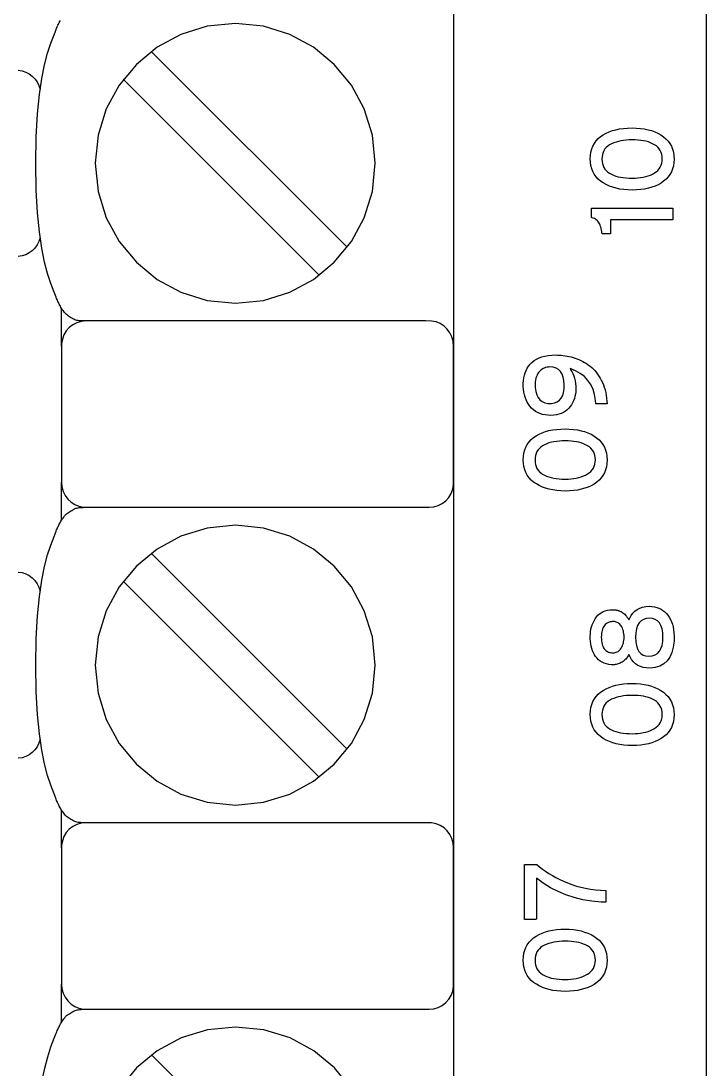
# Model space of a CAD drawing. Extents: x 1 to 47.7, y 0.2 to 33.3.
# Drawn here: x 32.745 to 33.563, y 4.752 to 6.006 of the extents above; entities that cross this region are included whole.
import ezdxf

# ---------------------------------------------------------------- set-up
doc = ezdxf.new("R2010")
doc.units = 0
doc.header["$MEASUREMENT"] = 0
doc.layers.add('4_0_____DWG', color=7, linetype='CONTINUOUS')

msp = doc.modelspace()

# ---------------------------------------------------------------- linework, layer by layer
at = {"layer": '4_0_____DWG'}
for points in [[(33.5634, 8.123), (33.5634, 7.6015), (33.5634, 7.342), (33.5634, 7.0841), (33.5634, 6.8281), (33.5634, 6.5748), (33.5634, 6.3245), (33.5634, 6.2006), (33.5634, 6.0778), (33.5634, 5.9559), (33.5634, 5.8351), (33.5634, 5.7155), (33.5634, 5.597), (33.5634, 5.4799), (33.5634, 5.3641), (33.5634, 5.2497), (33.5634, 5.1367), (33.5634, 5.0253), (33.5634, 4.9155), (33.5634, 4.8073), (33.5634, 4.7009)], [(33.2621, 4.6844), (33.2621, 4.8236), (33.2621, 4.965), (33.2621, 5.2528), (33.2621, 5.5441), (33.2621, 5.8354), (33.2621, 6.1231), (33.2621, 6.2646), (33.2621, 6.4038), (33.2621, 6.5403), (33.2621, 6.6737), (33.2621, 6.8035), (33.2621, 6.9294), (33.2621, 7.0508), (33.2621, 7.1672), (33.2621, 7.2784), (33.2621, 7.3837), (33.2621, 7.4828), (33.2621, 7.5753), (33.2621, 7.6606), (33.2621, 7.7004), (33.2621, 7.7383), (33.2621, 7.7742), (33.2621, 7.808)], [(32.8224, 5.6468), (32.8209, 5.6468), (32.8194, 5.6468), (32.8178, 5.6469), (32.8162, 5.647), (32.8146, 5.6471), (32.8131, 5.6473), (32.8117, 5.6475), (32.8105, 5.6478), (32.8094, 5.6482), (32.8081, 5.6488), (32.8069, 5.6495), (32.8056, 5.6502), (32.8043, 5.6511), (32.8031, 5.6519), (32.8018, 5.6527), (32.8005, 5.6536), (32.7993, 5.6544), (32.7981, 5.6556), (32.7971, 5.6569), (32.7961, 5.6582), (32.7952, 5.6594), (32.7943, 5.6607), (32.7935, 5.6619), (32.7927, 5.6631), (32.792, 5.6644), (32.7914, 5.6656), (32.7907, 5.6668), (32.7902, 5.6679), (32.7896, 5.6689), (32.7891, 5.67), (32.7886, 5.6711), (32.7881, 5.6723), (32.7875, 5.6736), (32.7869, 5.6751), (32.7844, 5.6814), (32.7806, 5.6917), (32.7768, 5.7035), (32.7731, 5.7173), (32.7698, 5.7337), (32.7669, 5.7532), (32.7646, 5.7762), (32.7632, 5.8034), (32.7626, 5.8353), (32.7632, 5.8671), (32.7646, 5.8943), (32.7669, 5.9174), (32.7698, 5.9369), (32.7731, 5.9532), (32.7768, 5.9671), (32.7806, 5.9789), (32.7844, 5.9891), (32.7869, 5.9954), (32.7875, 5.9969), (32.7881, 5.9983), (32.7886, 5.9995), (32.7891, 6.0006), (32.7896, 6.0016), (32.7902, 6.0027), (32.7907, 6.0038), (32.7914, 6.005), (32.792, 6.0062)], [(33.1348, 5.7349), (32.9005, 5.9692)], [(32.7416, 5.9466), (32.7463, 5.9459), (32.7507, 5.9444), (32.7547, 5.9423), (32.7583, 5.9396), (32.7615, 5.9363), (32.7642, 5.9326), (32.7663, 5.9285), (32.7678, 5.924)], [(33.1014, 5.7015), (32.8671, 5.9358)], [(32.7678, 5.7462), (32.7663, 5.7418), (32.7642, 5.7377), (32.7615, 5.734), (32.7583, 5.7308), (32.7546, 5.7281), (32.7506, 5.726), (32.7462, 5.7246), (32.7416, 5.7239)], [(32.7932, 5.6168), (32.7932, 5.6624)], [(32.7932, 5.4084), (32.7932, 5.454)], [(32.8224, 5.0468), (32.8209, 5.0468), (32.8194, 5.0468), (32.8178, 5.0469), (32.8162, 5.047), (32.8146, 5.0471), (32.8131, 5.0473), (32.8117, 5.0475), (32.8105, 5.0478), (32.8094, 5.0482), (32.8081, 5.0488), (32.8069, 5.0495), (32.8056, 5.0502), (32.8043, 5.051), (32.8031, 5.0519), (32.8018, 5.0527), (32.8005, 5.0536), (32.7993, 5.0543), (32.7981, 5.0556), (32.7971, 5.0569), (32.7961, 5.0582), (32.7952, 5.0594), (32.7943, 5.0607), (32.7935, 5.0619), (32.7927, 5.0631), (32.792, 5.0644), (32.7914, 5.0656), (32.7907, 5.0668), (32.7902, 5.0679), (32.7896, 5.0689), (32.7891, 5.07), (32.7886, 5.0711), (32.7881, 5.0723), (32.7875, 5.0736), (32.7869, 5.0751), (32.7844, 5.0814), (32.7806, 5.0917), (32.7768, 5.1035), (32.7731, 5.1173), (32.7698, 5.1337), (32.7669, 5.1532), (32.7646, 5.1762), (32.7632, 5.2034), (32.7626, 5.2353), (32.7632, 5.2671), (32.7646, 5.2943), (32.7669, 5.3174), (32.7698, 5.3369), (32.7731, 5.3532), (32.7768, 5.3671), (32.7806, 5.3788), (32.7844, 5.3891), (32.7869, 5.3954), (32.7875, 5.3969), (32.7881, 5.3983), (32.7886, 5.3995), (32.7891, 5.4006), (32.7896, 5.4016), (32.7902, 5.4027), (32.7907, 5.4038), (32.7914, 5.405), (32.792, 5.4062), (32.7927, 5.4074), (32.7935, 5.4087), (32.7943, 5.4099), (32.7952, 5.4111), (32.7961, 5.4124), (32.7971, 5.4137), (32.7981, 5.415), (32.7993, 5.4162), (32.8005, 5.417), (32.8018, 5.4178), (32.8031, 5.4187), (32.8043, 5.4195), (32.8056, 5.4203), (32.8069, 5.4211), (32.8081, 5.4218), (32.8094, 5.4224), (32.8105, 5.4228), (32.8117, 5.4231), (32.8131, 5.4233), (32.8146, 5.4236), (32.8162, 5.4237), (32.8178, 5.4238), (32.8194, 5.4239), (32.8209, 5.424), (32.8224, 5.424)], [(33.1348, 5.1349), (32.9005, 5.3692)], [(32.7416, 5.3466), (32.7463, 5.3459), (32.7507, 5.3444), (32.7547, 5.3423), (32.7583, 5.3396), (32.7615, 5.3363), (32.7642, 5.3326), (32.7663, 5.3285), (32.7678, 5.324)], [(33.1014, 5.1015), (32.8671, 5.3358)], [(32.7678, 5.1462), (32.7663, 5.1418), (32.7642, 5.1377), (32.7615, 5.134), (32.7583, 5.1308), (32.7546, 5.1281), (32.7506, 5.126), (32.7462, 5.1246), (32.7416, 5.1239)], [(32.7932, 5.0168), (32.7932, 5.0624)], [(32.7932, 4.8084), (32.7932, 4.854)], [(32.77, 4.7369), (32.7733, 4.7532), (32.777, 4.7671), (32.7808, 4.7788), (32.7846, 4.7891), (32.7871, 4.7954), (32.7877, 4.7969), (32.7883, 4.7983), (32.7888, 4.7995), (32.7893, 4.8006), (32.7898, 4.8016), (32.7904, 4.8027), (32.7909, 4.8038), (32.7915, 4.8049), (32.7922, 4.8062), (32.7929, 4.8074), (32.7937, 4.8086), (32.7945, 4.8099), (32.7953, 4.8111), (32.7963, 4.8124), (32.7973, 4.8137), (32.7983, 4.815), (32.7995, 4.8162), (32.8007, 4.817), (32.802, 4.8178), (32.8033, 4.8187), (32.8045, 4.8195), (32.8058, 4.8203), (32.8071, 4.8211), (32.8083, 4.8218), (32.8096, 4.8223), (32.8107, 4.8228), (32.8119, 4.8231), (32.8133, 4.8233), (32.8148, 4.8235), (32.8163, 4.8237), (32.8179, 4.8238), (32.8195, 4.8239), (32.8211, 4.8239), (32.8226, 4.824)], [(33.1399, 4.7288), (33.1195, 4.7536), (33.0948, 4.774), (33.0664, 4.7895), (33.035, 4.7992), (33.0013, 4.8026), (32.9676, 4.7992), (32.9362, 4.7895), (32.9078, 4.774), (32.883, 4.7536), (32.8625, 4.7288)], [(33.135, 4.5349), (32.9007, 4.7692)]]:
    msp.add_lwpolyline(points, dxfattribs=at)
for points in [[(33.0011, 5.6679), (33.0348, 5.6713), (33.0662, 5.6811), (33.0946, 5.6965), (33.1193, 5.717), (33.1397, 5.7417), (33.1551, 5.7702), (33.1648, 5.8016), (33.1682, 5.8354), (33.1648, 5.8691), (33.1551, 5.9004), (33.1397, 5.9289), (33.1193, 5.9536), (33.0946, 5.974), (33.0662, 5.9895), (33.0348, 5.9992), (33.0011, 6.0026), (32.9674, 5.9992), (32.936, 5.9895), (32.9076, 5.974), (32.8828, 5.9536), (32.8623, 5.9289), (32.8469, 5.9004), (32.8371, 5.8691), (32.8337, 5.8354), (32.8371, 5.8016), (32.8469, 5.7702), (32.8623, 5.7417), (32.8828, 5.717), (32.9076, 5.6965), (32.936, 5.6811), (32.9674, 5.6713)], [(33.475, 5.8776), (33.4801, 5.8775), (33.4851, 5.8771), (33.4897, 5.8764), (33.4942, 5.8755), (33.4983, 5.8744), (33.5023, 5.8729), (33.506, 5.8712), (33.5095, 5.8693), (33.5127, 5.8671), (33.5156, 5.8646), (33.5181, 5.8619), (33.5203, 5.8589), (33.522, 5.8557), (33.5234, 5.8522), (33.5244, 5.8485), (33.5251, 5.8445), (33.5253, 5.8403), (33.5251, 5.8362), (33.5244, 5.8323), (33.5234, 5.8286), (33.522, 5.8252), (33.5203, 5.822), (33.5182, 5.819), (33.5157, 5.8163), (33.5128, 5.8139), (33.5097, 5.8117), (33.5062, 5.8097), (33.5026, 5.808), (33.4986, 5.8066), (33.4945, 5.8054), (33.49, 5.8045), (33.4854, 5.8039), (33.4804, 5.8035), (33.4753, 5.8033), (33.4701, 5.8035), (33.4652, 5.8039), (33.4605, 5.8045), (33.4561, 5.8055), (33.4519, 5.8066), (33.4479, 5.8081), (33.4442, 5.8098), (33.4407, 5.8118), (33.4375, 5.814), (33.4346, 5.8165), (33.4321, 5.8192), (33.4299, 5.8222), (33.4282, 5.8254), (33.4268, 5.8288), (33.4259, 5.8325), (33.4252, 5.8364), (33.425, 5.8406), (33.4253, 5.8448), (33.4259, 5.8488), (33.4269, 5.8525), (33.4282, 5.8559), (33.43, 5.8591), (33.4321, 5.8621), (33.4345, 5.8648), (33.4374, 5.8672), (33.4406, 5.8694), (33.444, 5.8713), (33.4477, 5.873), (33.4516, 5.8744), (33.4558, 5.8755), (33.4602, 5.8764), (33.4649, 5.8771), (33.4698, 5.8775)], [(33.4753, 5.8634), (33.4717, 5.8633), (33.4682, 5.8631), (33.4649, 5.8627), (33.4617, 5.8622), (33.4587, 5.8615), (33.4559, 5.8607), (33.4532, 5.8598), (33.4506, 5.8587), (33.4482, 5.8574), (33.4461, 5.856), (33.4443, 5.8543), (33.4427, 5.8525), (33.4415, 5.8504), (33.4405, 5.8482), (33.4397, 5.8458), (33.4393, 5.8432), (33.4391, 5.8403), (33.4393, 5.8376), (33.4397, 5.835), (33.4404, 5.8326), (33.4414, 5.8304), (33.4427, 5.8284), (33.4442, 5.8266), (33.446, 5.8249), (33.4481, 5.8235), (33.4504, 5.8222), (33.4529, 5.8211), (33.4556, 5.8201), (33.4584, 5.8193), (33.4614, 5.8187), (33.4646, 5.8182), (33.4679, 5.8178), (33.4714, 5.8176), (33.475, 5.8176), (33.4786, 5.8177), (33.482, 5.8179), (33.4853, 5.8183), (33.4885, 5.8188), (33.4914, 5.8195), (33.4943, 5.8203), (33.4969, 5.8213), (33.4994, 5.8225), (33.5018, 5.8238), (33.504, 5.8252), (33.5059, 5.8269), (33.5075, 5.8287), (33.5088, 5.8307), (33.5098, 5.8329), (33.5106, 5.8353), (33.511, 5.8378), (33.5112, 5.8406), (33.511, 5.8434), (33.5106, 5.846), (33.5099, 5.8484), (33.5088, 5.8507), (33.5075, 5.8527), (33.506, 5.8545), (33.5041, 5.8562), (33.5019, 5.8576), (33.4996, 5.8588), (33.4971, 5.8599), (33.4945, 5.8608), (33.4917, 5.8616), (33.4887, 5.8622), (33.4856, 5.8627), (33.4823, 5.8631), (33.4789, 5.8633)], [(33.5238, 5.7677), (33.5209, 5.7677), (33.5133, 5.7677), (33.5025, 5.7677), (33.4898, 5.7677), (33.4767, 5.7677), (33.4648, 5.7677), (33.4554, 5.7677), (33.45, 5.7677), (33.4492, 5.7676), (33.4492, 5.7664), (33.4492, 5.7643), (33.4492, 5.7616), (33.4492, 5.7587), (33.4492, 5.7558), (33.4492, 5.7534), (33.4492, 5.7517), (33.4492, 5.751), (33.4488, 5.751), (33.4478, 5.751), (33.4464, 5.751), (33.4447, 5.751), (33.4429, 5.751), (33.4413, 5.751), (33.44, 5.751), (33.4393, 5.751), (33.4391, 5.7519), (33.4389, 5.7536), (33.4387, 5.7552), (33.4383, 5.7568), (33.438, 5.7583), (33.4375, 5.7598), (33.437, 5.7612), (33.4364, 5.7625), (33.4357, 5.7638), (33.435, 5.765), (33.4342, 5.7661), (33.4333, 5.767), (33.4323, 5.7679), (33.4312, 5.7686), (33.43, 5.7693), (33.4287, 5.7698), (33.4273, 5.7703), (33.4266, 5.7706), (33.4266, 5.7714), (33.4266, 5.7728), (33.4266, 5.7746), (33.4266, 5.7766), (33.4266, 5.7786), (33.4266, 5.7802), (33.4266, 5.7814), (33.4266, 5.7818), (33.4303, 5.7818), (33.4402, 5.7818), (33.4544, 5.7818), (33.4709, 5.7818), (33.4879, 5.7818), (33.5035, 5.7818), (33.5158, 5.7818), (33.5228, 5.7818), (33.5238, 5.7817), (33.5238, 5.7807), (33.5238, 5.7789), (33.5238, 5.7766), (33.5238, 5.7742), (33.5238, 5.7718), (33.5238, 5.7697), (33.5238, 5.7683)], [(32.8224, 5.6468), (32.8169, 5.6463), (32.8117, 5.6447), (32.8069, 5.6422), (32.8027, 5.639), (32.7991, 5.635), (32.7963, 5.6304), (32.7944, 5.6252), (32.7933, 5.6197), (32.7932, 5.6152), (32.7932, 5.6034), (32.7932, 5.5828), (32.7932, 5.5567), (32.7932, 5.5282), (32.7932, 5.5005), (32.7932, 5.4768), (32.7932, 5.4602), (32.7932, 5.454), (32.7937, 5.4483), (32.7952, 5.4429), (32.7976, 5.4381), (32.8008, 5.4337), (32.8047, 5.4301), (32.8092, 5.4272), (32.8142, 5.4252), (32.8196, 5.4241), (32.8265, 5.424), (32.8563, 5.424), (32.908, 5.424), (32.9738, 5.424), (33.0456, 5.424), (33.1155, 5.424), (33.1752, 5.424), (33.217, 5.424), (33.2327, 5.424), (33.2383, 5.4245), (33.2435, 5.4261), (33.2482, 5.4285), (33.2524, 5.4318), (33.256, 5.4358), (33.2588, 5.4404), (33.2608, 5.4455), (33.2618, 5.4511), (33.2619, 5.4556), (33.2619, 5.4674), (33.2619, 5.4879), (33.2619, 5.5141), (33.2619, 5.5426), (33.2619, 5.5703), (33.2619, 5.594), (33.2619, 5.6106), (33.2619, 5.6168), (33.2614, 5.6225), (33.2599, 5.6279), (33.2575, 5.6327), (33.2543, 5.637), (33.2504, 5.6407), (33.2459, 5.6436), (33.2409, 5.6456), (33.2355, 5.6467), (33.2286, 5.6468), (33.1989, 5.6468), (33.1471, 5.6468), (33.0813, 5.6468), (33.0095, 5.6468), (32.9397, 5.6468), (32.8799, 5.6468), (32.8381, 5.6468)], [(33.3837, 5.6062), (33.386, 5.6061), (33.3882, 5.606), (33.3905, 5.6058), (33.3928, 5.6056), (33.3951, 5.6053), (33.3974, 5.6049), (33.3997, 5.6044), (33.4021, 5.6039), (33.4045, 5.6032), (33.4069, 5.6025), (33.4092, 5.6016), (33.4115, 5.6007), (33.4138, 5.5996), (33.4161, 5.5984), (33.4183, 5.5972), (33.4205, 5.5958), (33.4227, 5.5943), (33.4248, 5.5928), (33.4268, 5.5911), (33.4287, 5.5894), (33.4305, 5.5875), (33.4323, 5.5854), (33.4339, 5.5833), (33.4355, 5.581), (33.437, 5.5786), (33.4383, 5.5761), (33.4397, 5.5734), (33.4408, 5.5706), (33.4419, 5.5676), (33.4428, 5.5645), (33.4436, 5.5613), (33.4442, 5.5579), (33.4447, 5.5544), (33.4451, 5.5507), (33.4453, 5.5478), (33.4446, 5.5478), (33.4431, 5.5478), (33.441, 5.5478), (33.4387, 5.5478), (33.4364, 5.5478), (33.4343, 5.5478), (33.4326, 5.5478), (33.4317, 5.5478), (33.4313, 5.5518), (33.4302, 5.5587), (33.4284, 5.565), (33.4257, 5.5707), (33.4223, 5.5758), (33.4182, 5.5803), (33.4132, 5.5841), (33.4075, 5.5873), (33.4011, 5.5899), (33.4015, 5.5885), (33.403, 5.5862), (33.4043, 5.5838), (33.4054, 5.5811), (33.4063, 5.5783), (33.407, 5.5752), (33.4075, 5.572), (33.4077, 5.5686), (33.4078, 5.5651), (33.4077, 5.5621), (33.4073, 5.5593), (33.4068, 5.5566), (33.4061, 5.554), (33.4051, 5.5514), (33.404, 5.549), (33.4027, 5.5467), (33.4012, 5.5445), (33.3994, 5.5424), (33.3975, 5.5405), (33.3954, 5.5388), (33.393, 5.5374), (33.3905, 5.5362), (33.3877, 5.5353), (33.3847, 5.5346), (33.3815, 5.5342), (33.3782, 5.5339), (33.3746, 5.534), (33.3711, 5.5344), (33.3679, 5.5351), (33.3649, 5.536), (33.3621, 5.5372), (33.3595, 5.5387), (33.3572, 5.5405), (33.355, 5.5426), (33.3531, 5.5449), (33.3513, 5.5473), (33.3498, 5.5499), (33.3484, 5.5527), (33.3473, 5.5555), (33.3464, 5.5586), (33.3457, 5.5618), (33.3453, 5.5651), (33.345, 5.5686), (33.345, 5.5721), (33.3452, 5.5755), (33.3457, 5.5788), (33.3464, 5.5819), (33.3473, 5.5848), (33.3485, 5.5877), (33.3499, 5.5903), (33.3515, 5.5928), (33.3534, 5.5952), (33.3556, 5.5974), (33.358, 5.5994), (33.3608, 5.6012), (33.3639, 5.6026), (33.3672, 5.6039), (33.3709, 5.6048), (33.3749, 5.6055), (33.3792, 5.606)], [(33.3769, 5.5918), (33.3752, 5.5917), (33.3735, 5.5915), (33.3718, 5.5911), (33.3702, 5.5905), (33.3687, 5.5898), (33.3673, 5.5889), (33.366, 5.5879), (33.3647, 5.5867), (33.3634, 5.5853), (33.3624, 5.5838), (33.3615, 5.5821), (33.3607, 5.5803), (33.3601, 5.5783), (33.3596, 5.5761), (33.3593, 5.5738), (33.3591, 5.5713), (33.3593, 5.5671), (33.3599, 5.5625), (33.3611, 5.5585), (33.3628, 5.5552), (33.365, 5.5525), (33.3677, 5.5504), (33.3709, 5.5491), (33.3746, 5.5483), (33.3787, 5.5483), (33.3824, 5.5489), (33.3856, 5.5501), (33.3883, 5.552), (33.3905, 5.5545), (33.3922, 5.5576), (33.3933, 5.5613), (33.394, 5.5657), (33.3941, 5.5706), (33.3937, 5.5755), (33.3929, 5.5797), (33.3915, 5.5833), (33.3896, 5.5863), (33.3872, 5.5886), (33.3843, 5.5903), (33.3809, 5.5914)], [(33.395, 5.5177), (33.4001, 5.5176), (33.405, 5.5172), (33.4097, 5.5166), (33.4141, 5.5156), (33.4183, 5.5145), (33.4223, 5.513), (33.426, 5.5114), (33.4295, 5.5094), (33.4327, 5.5072), (33.4356, 5.5047), (33.4381, 5.502), (33.4402, 5.499), (33.442, 5.4958), (33.4434, 5.4923), (33.4444, 5.4886), (33.445, 5.4847), (33.4453, 5.4805), (33.445, 5.4763), (33.4444, 5.4724), (33.4434, 5.4687), (33.442, 5.4653), (33.4403, 5.4621), (33.4382, 5.4592), (33.4357, 5.4565), (33.4328, 5.454), (33.4296, 5.4518), (33.4262, 5.4498), (33.4225, 5.4482), (33.4186, 5.4467), (33.4144, 5.4455), (33.41, 5.4446), (33.4053, 5.444), (33.4004, 5.4436), (33.3953, 5.4435), (33.3901, 5.4436), (33.3852, 5.444), (33.3805, 5.4447), (33.376, 5.4456), (33.3718, 5.4468), (33.3679, 5.4482), (33.3642, 5.4499), (33.3607, 5.4519), (33.3574, 5.4542), (33.3546, 5.4566), (33.3521, 5.4594), (33.3499, 5.4623), (33.3482, 5.4655), (33.3468, 5.469), (33.3458, 5.4726), (33.3452, 5.4766), (33.345, 5.4807), (33.3452, 5.4849), (33.3459, 5.4889), (33.3469, 5.4926), (33.3482, 5.496), (33.3499, 5.4992), (33.352, 5.5022), (33.3545, 5.5049), (33.3573, 5.5073), (33.3605, 5.5095), (33.364, 5.5114), (33.3677, 5.5131), (33.3716, 5.5145), (33.3758, 5.5157), (33.3802, 5.5166), (33.3849, 5.5172), (33.3898, 5.5176)], [(33.3953, 5.5035), (33.3916, 5.5034), (33.3882, 5.5032), (33.3849, 5.5028), (33.3817, 5.5023), (33.3787, 5.5017), (33.3758, 5.5009), (33.3731, 5.4999), (33.3706, 5.4988), (33.3682, 5.4976), (33.3661, 5.4961), (33.3643, 5.4944), (33.3627, 5.4926), (33.3614, 5.4906), (33.3604, 5.4883), (33.3597, 5.4859), (33.3593, 5.4833), (33.3591, 5.4805), (33.3593, 5.4777), (33.3597, 5.4751), (33.3604, 5.4727), (33.3614, 5.4705), (33.3627, 5.4685), (33.3642, 5.4667), (33.366, 5.4651), (33.3681, 5.4636), (33.3704, 5.4624), (33.3729, 5.4612), (33.3756, 5.4603), (33.3784, 5.4595), (33.3814, 5.4588), (33.3845, 5.4583), (33.3879, 5.4579), (33.3913, 5.4578), (33.395, 5.4577), (33.3986, 5.4578), (33.402, 5.458), (33.4053, 5.4584), (33.4084, 5.4589), (33.4114, 5.4596), (33.4142, 5.4605), (33.4169, 5.4615), (33.4194, 5.4626), (33.4218, 5.4639), (33.424, 5.4653), (33.4259, 5.467), (33.4275, 5.4688), (33.4288, 5.4708), (33.4298, 5.473), (33.4306, 5.4754), (33.431, 5.478), (33.4312, 5.4807), (33.431, 5.4835), (33.4306, 5.4862), (33.4298, 5.4886), (33.4288, 5.4908), (33.4275, 5.4928), (33.4259, 5.4946), (33.4241, 5.4963), (33.4219, 5.4977), (33.4196, 5.4989), (33.4171, 5.5), (33.4144, 5.5009), (33.4116, 5.5017), (33.4087, 5.5024), (33.4056, 5.5028), (33.4023, 5.5032), (33.3988, 5.5034)], [(33.0011, 5.0679), (33.0348, 5.0713), (33.0662, 5.0811), (33.0946, 5.0965), (33.1193, 5.117), (33.1397, 5.1417), (33.1551, 5.1702), (33.1648, 5.2016), (33.1682, 5.2354), (33.1648, 5.2691), (33.1551, 5.3004), (33.1397, 5.3289), (33.1193, 5.3536), (33.0946, 5.374), (33.0662, 5.3895), (33.0348, 5.3992), (33.0011, 5.4026), (32.9674, 5.3992), (32.936, 5.3895), (32.9076, 5.374), (32.8828, 5.3536), (32.8623, 5.3289), (32.8469, 5.3004), (32.8371, 5.2691), (32.8337, 5.2354), (32.8371, 5.2016), (32.8469, 5.1702), (32.8623, 5.1417), (32.8828, 5.117), (32.9076, 5.0965), (32.936, 5.0811), (32.9674, 5.0713)], [(33.4954, 5.3057), (33.4987, 5.3055), (33.5017, 5.3051), (33.5046, 5.3044), (33.5072, 5.3035), (33.5097, 5.3023), (33.512, 5.3008), (33.5142, 5.2991), (33.5161, 5.2972), (33.5179, 5.295), (33.5195, 5.2925), (33.5209, 5.2899), (33.5222, 5.2871), (33.5232, 5.2841), (33.524, 5.2809), (33.5246, 5.2775), (33.5251, 5.2739), (33.5253, 5.2701), (33.5252, 5.2639), (33.5242, 5.2566), (33.5226, 5.2502), (33.5201, 5.2448), (33.5169, 5.2404), (33.5129, 5.2368), (33.5082, 5.2342), (33.5027, 5.2325), (33.4964, 5.2318), (33.492, 5.2319), (33.4884, 5.2325), (33.485, 5.2335), (33.4819, 5.235), (33.4791, 5.2369), (33.4767, 5.2393), (33.4745, 5.2421), (33.4726, 5.2453), (33.4712, 5.2482), (33.4703, 5.2466), (33.4695, 5.2451), (33.4685, 5.2438), (33.4675, 5.2426), (33.4665, 5.2415), (33.4654, 5.2405), (33.4643, 5.2397), (33.4631, 5.2389), (33.4619, 5.2383), (33.4607, 5.2377), (33.4595, 5.2371), (33.4583, 5.2367), (33.4572, 5.2364), (33.4561, 5.2361), (33.455, 5.2359), (33.4539, 5.2358), (33.4528, 5.2357), (33.4502, 5.2358), (33.4472, 5.2362), (33.4444, 5.2367), (33.4418, 5.2376), (33.4394, 5.2387), (33.4371, 5.24), (33.4351, 5.2416), (33.4332, 5.2435), (33.4315, 5.2456), (33.4301, 5.2478), (33.4289, 5.2501), (33.4278, 5.2525), (33.4269, 5.2551), (33.4262, 5.2578), (33.4257, 5.2606), (33.4253, 5.2635), (33.4251, 5.2666), (33.425, 5.2697), (33.4252, 5.2726), (33.4255, 5.2755), (33.4259, 5.2783), (33.4266, 5.2809), (33.4274, 5.2835), (33.4284, 5.286), (33.4296, 5.2884), (33.4309, 5.2907), (33.4324, 5.2929), (33.4341, 5.2949), (33.436, 5.2966), (33.4382, 5.298), (33.4405, 5.2993), (33.443, 5.3002), (33.4457, 5.3009), (33.4486, 5.3014), (33.4518, 5.3016), (33.4526, 5.3016), (33.4531, 5.3016), (33.4537, 5.3016), (33.4542, 5.3015), (33.4547, 5.3015), (33.4552, 5.3014), (33.4558, 5.3013), (33.4564, 5.3012), (33.4569, 5.3011), (33.4575, 5.301), (33.4582, 5.3008), (33.4588, 5.3006), (33.4594, 5.3004), (33.46, 5.3001), (33.4606, 5.2999), (33.4613, 5.2996), (33.4619, 5.2993), (33.4628, 5.2988), (33.4641, 5.298), (33.4653, 5.2971), (33.4664, 5.2961), (33.4674, 5.295), (33.4684, 5.2938), (33.4694, 5.2924), (33.4703, 5.291), (33.4711, 5.2894), (33.4723, 5.2915), (33.474, 5.2948), (33.476, 5.2976), (33.4784, 5.3), (33.4811, 5.302), (33.4842, 5.3035), (33.4876, 5.3046), (33.4914, 5.3054)], [(33.4959, 5.2914), (33.492, 5.2911), (33.4887, 5.29), (33.4858, 5.2883), (33.4835, 5.2858), (33.4817, 5.2825), (33.4803, 5.2786), (33.4795, 5.2739), (33.4792, 5.2686), (33.4795, 5.2633), (33.4803, 5.2587), (33.4816, 5.2548), (33.4833, 5.2516), (33.4856, 5.2491), (33.4883, 5.2474), (33.4915, 5.2463), (33.4952, 5.246), (33.4991, 5.2464), (33.5025, 5.2475), (33.5053, 5.2493), (33.5077, 5.2518), (33.5095, 5.255), (33.5109, 5.2588), (33.5117, 5.2634), (33.512, 5.2687), (33.5117, 5.274), (33.5109, 5.2786), (33.5096, 5.2825), (33.5078, 5.2857), (33.5055, 5.2882), (33.5028, 5.29), (33.4996, 5.2911)], [(33.4526, 5.2874), (33.4513, 5.2873), (33.45, 5.2872), (33.4487, 5.2869), (33.4475, 5.2865), (33.4463, 5.286), (33.4452, 5.2853), (33.4441, 5.2846), (33.4431, 5.2837), (33.4421, 5.2827), (33.4413, 5.2815), (33.4405, 5.2801), (33.4399, 5.2786), (33.4393, 5.2769), (33.4389, 5.2751), (33.4386, 5.2731), (33.4384, 5.2709), (33.4383, 5.2686), (33.4384, 5.2663), (33.4386, 5.2641), (33.4389, 5.2622), (33.4393, 5.2603), (33.4398, 5.2587), (33.4404, 5.2572), (33.4411, 5.2559), (33.4419, 5.2547), (33.4428, 5.2537), (33.4438, 5.2528), (33.4448, 5.252), (33.4459, 5.2514), (33.447, 5.2508), (33.4482, 5.2504), (33.4494, 5.2502), (33.4507, 5.25), (33.4521, 5.25), (33.4535, 5.25), (33.4548, 5.2503), (33.456, 5.2506), (33.4572, 5.2511), (33.4583, 5.2517), (33.4594, 5.2525), (33.4604, 5.2534), (33.4613, 5.2545), (33.4622, 5.2557), (33.463, 5.257), (33.4636, 5.2584), (33.4642, 5.2598), (33.4647, 5.2614), (33.465, 5.2631), (33.4653, 5.2649), (33.4655, 5.2668), (33.4655, 5.2688), (33.4655, 5.2709), (33.4653, 5.2729), (33.465, 5.2747), (33.4647, 5.2764), (33.4642, 5.278), (33.4636, 5.2795), (33.4629, 5.2809), (33.4621, 5.2821), (33.4612, 5.2832), (33.4603, 5.2842), (33.4594, 5.2851), (33.4584, 5.2858), (33.4573, 5.2864), (33.4562, 5.2868), (33.4551, 5.2871), (33.4539, 5.2873)], [(33.475, 5.2134), (33.4801, 5.2132), (33.4851, 5.2128), (33.4897, 5.2122), (33.4942, 5.2113), (33.4983, 5.2101), (33.5023, 5.2087), (33.506, 5.207), (33.5095, 5.205), (33.5127, 5.2028), (33.5156, 5.2003), (33.5181, 5.1976), (33.5203, 5.1946), (33.522, 5.1914), (33.5234, 5.188), (33.5244, 5.1843), (33.5251, 5.1803), (33.5253, 5.1761), (33.5251, 5.1719), (33.5244, 5.168), (33.5234, 5.1643), (33.522, 5.1609), (33.5203, 5.1577), (33.5182, 5.1548), (33.5157, 5.1521), (33.5128, 5.1496), (33.5097, 5.1474), (33.5062, 5.1455), (33.5026, 5.1438), (33.4986, 5.1423), (33.4945, 5.1412), (33.49, 5.1403), (33.4854, 5.1396), (33.4804, 5.1392), (33.4753, 5.1391), (33.4701, 5.1392), (33.4652, 5.1396), (33.4605, 5.1403), (33.4561, 5.1412), (33.4519, 5.1424), (33.4479, 5.1438), (33.4442, 5.1456), (33.4407, 5.1475), (33.4375, 5.1498), (33.4346, 5.1523), (33.4321, 5.155), (33.4299, 5.1579), (33.4282, 5.1611), (33.4268, 5.1646), (33.4259, 5.1683), (33.4252, 5.1722), (33.425, 5.1764), (33.4253, 5.1806), (33.4259, 5.1845), (33.4269, 5.1882), (33.4282, 5.1917), (33.43, 5.1949), (33.4321, 5.1978), (33.4345, 5.2005), (33.4374, 5.2029), (33.4406, 5.2051), (33.444, 5.2071), (33.4477, 5.2087), (33.4516, 5.2101), (33.4558, 5.2113), (33.4602, 5.2122), (33.4649, 5.2128), (33.4698, 5.2132)], [(33.4753, 5.1991), (33.4717, 5.199), (33.4682, 5.1988), (33.4649, 5.1985), (33.4617, 5.1979), (33.4587, 5.1973), (33.4559, 5.1965), (33.4532, 5.1955), (33.4506, 5.1944), (33.4482, 5.1932), (33.4461, 5.1917), (33.4443, 5.1901), (33.4427, 5.1882), (33.4415, 5.1862), (33.4405, 5.184), (33.4397, 5.1815), (33.4393, 5.1789), (33.4391, 5.1761), (33.4393, 5.1733), (33.4397, 5.1707), (33.4404, 5.1684), (33.4414, 5.1662), (33.4427, 5.1641), (33.4442, 5.1623), (33.446, 5.1607), (33.4481, 5.1592), (33.4504, 5.158), (33.4529, 5.1569), (33.4556, 5.1559), (33.4584, 5.1551), (33.4614, 5.1544), (33.4646, 5.1539), (33.4679, 5.1536), (33.4714, 5.1534), (33.475, 5.1533), (33.4786, 5.1534), (33.482, 5.1536), (33.4853, 5.154), (33.4885, 5.1546), (33.4914, 5.1552), (33.4943, 5.1561), (33.4969, 5.1571), (33.4994, 5.1582), (33.5018, 5.1595), (33.504, 5.161), (33.5059, 5.1626), (33.5075, 5.1644), (33.5088, 5.1664), (33.5098, 5.1686), (33.5106, 5.171), (33.511, 5.1736), (33.5112, 5.1764), (33.511, 5.1792), (33.5106, 5.1818), (33.5099, 5.1842), (33.5088, 5.1864), (33.5075, 5.1884), (33.506, 5.1903), (33.5041, 5.1919), (33.5019, 5.1933), (33.4996, 5.1946), (33.4971, 5.1956), (33.4945, 5.1966), (33.4917, 5.1973), (33.4887, 5.198), (33.4856, 5.1985), (33.4823, 5.1988), (33.4789, 5.199)], [(32.8224, 5.0468), (32.8169, 5.0463), (32.8117, 5.0447), (32.8069, 5.0422), (32.8027, 5.039), (32.7991, 5.035), (32.7963, 5.0304), (32.7944, 5.0252), (32.7933, 5.0197), (32.7932, 5.0152), (32.7932, 5.0034), (32.7932, 4.9828), (32.7932, 4.9567), (32.7932, 4.9282), (32.7932, 4.9005), (32.7932, 4.8768), (32.7932, 4.8602), (32.7932, 4.854), (32.7937, 4.8483), (32.7952, 4.8429), (32.7976, 4.8381), (32.8008, 4.8337), (32.8047, 4.8301), (32.8092, 4.8272), (32.8142, 4.8252), (32.8196, 4.8241), (32.8265, 4.824), (32.8563, 4.824), (32.908, 4.824), (32.9738, 4.824), (33.0456, 4.824), (33.1155, 4.824), (33.1752, 4.824), (33.217, 4.824), (33.2327, 4.824), (33.2383, 4.8245), (33.2435, 4.8261), (33.2482, 4.8285), (33.2524, 4.8318), (33.256, 4.8358), (33.2588, 4.8404), (33.2608, 4.8455), (33.2618, 4.8511), (33.2619, 4.8556), (33.2619, 4.8674), (33.2619, 4.8879), (33.2619, 4.9141), (33.2619, 4.9426), (33.2619, 4.9703), (33.2619, 4.994), (33.2619, 5.0106), (33.2619, 5.0168), (33.2614, 5.0225), (33.2599, 5.0279), (33.2575, 5.0327), (33.2543, 5.037), (33.2504, 5.0407), (33.2459, 5.0436), (33.2409, 5.0456), (33.2355, 5.0467), (33.2286, 5.0468), (33.1989, 5.0468), (33.1471, 5.0468), (33.0813, 5.0468), (33.0095, 5.0468), (32.9397, 5.0468), (32.8799, 5.0468), (32.8381, 5.0468)], [(33.3613, 4.9971), (33.3646, 4.9942), (33.3681, 4.9915), (33.3718, 4.9888), (33.3757, 4.9862), (33.3798, 4.9837), (33.3841, 4.9814), (33.3886, 4.9791), (33.3932, 4.9769), (33.3981, 4.9748), (33.4032, 4.9729), (33.4085, 4.9712), (33.4139, 4.9698), (33.4195, 4.9685), (33.4253, 4.9675), (33.4313, 4.9667), (33.4374, 4.9661), (33.4437, 4.9657), (33.4437, 4.9652), (33.4437, 4.9637), (33.4437, 4.9617), (33.4437, 4.9593), (33.4437, 4.9568), (33.4437, 4.9545), (33.4437, 4.9527), (33.4437, 4.9517), (33.438, 4.9518), (33.4269, 4.9529), (33.4162, 4.9548), (33.4059, 4.9573), (33.396, 4.9606), (33.3866, 4.9645), (33.3775, 4.9692), (33.3689, 4.9746), (33.3607, 4.9807), (33.3607, 4.9788), (33.3607, 4.9738), (33.3607, 4.9666), (33.3607, 4.9582), (33.3607, 4.9495), (33.3607, 4.9416), (33.3607, 4.9354), (33.3607, 4.9318), (33.3605, 4.9313), (33.3595, 4.9313), (33.3577, 4.9313), (33.3555, 4.9313), (33.353, 4.9313), (33.3506, 4.9313), (33.3485, 4.9313), (33.3471, 4.9313), (33.3466, 4.9313), (33.3466, 4.9338), (33.3466, 4.9405), (33.3466, 4.9501), (33.3466, 4.9613), (33.3466, 4.9728), (33.3466, 4.9834), (33.3466, 4.9917), (33.3466, 4.9964), (33.3467, 4.9971), (33.3478, 4.9971), (33.3496, 4.9971), (33.352, 4.9971), (33.3546, 4.9971), (33.3571, 4.9971), (33.3592, 4.9971), (33.3607, 4.9971)], [(33.395, 4.9195), (33.4001, 4.9194), (33.405, 4.919), (33.4097, 4.9183), (33.4141, 4.9174), (33.4183, 4.9162), (33.4223, 4.9148), (33.426, 4.9131), (33.4295, 4.9112), (33.4327, 4.9089), (33.4356, 4.9065), (33.4381, 4.9038), (33.4402, 4.9008), (33.442, 4.8976), (33.4434, 4.8941), (33.4444, 4.8904), (33.445, 4.8864), (33.4453, 4.8822), (33.445, 4.8781), (33.4444, 4.8742), (33.4434, 4.8705), (33.442, 4.8671), (33.4403, 4.8639), (33.4382, 4.8609), (33.4357, 4.8582), (33.4328, 4.8558), (33.4296, 4.8536), (33.4262, 4.8516), (33.4225, 4.8499), (33.4186, 4.8485), (33.4144, 4.8473), (33.41, 4.8464), (33.4053, 4.8458), (33.4004, 4.8454), (33.3953, 4.8452), (33.3901, 4.8454), (33.3852, 4.8458), (33.3805, 4.8464), (33.376, 4.8474), (33.3718, 4.8485), (33.3679, 4.85), (33.3642, 4.8517), (33.3607, 4.8537), (33.3574, 4.8559), (33.3546, 4.8584), (33.3521, 4.8611), (33.3499, 4.8641), (33.3482, 4.8673), (33.3468, 4.8707), (33.3458, 4.8744), (33.3452, 4.8783), (33.345, 4.8825), (33.3452, 4.8867), (33.3459, 4.8907), (33.3469, 4.8944), (33.3482, 4.8978), (33.3499, 4.901), (33.352, 4.9039), (33.3545, 4.9066), (33.3573, 4.9091), (33.3605, 4.9113), (33.364, 4.9132), (33.3677, 4.9149), (33.3716, 4.9163), (33.3758, 4.9174), (33.3802, 4.9183), (33.3849, 4.919), (33.3898, 4.9194)], [(33.3953, 4.9053), (33.3916, 4.9052), (33.3882, 4.905), (33.3849, 4.9046), (33.3817, 4.9041), (33.3787, 4.9034), (33.3758, 4.9026), (33.3731, 4.9017), (33.3706, 4.9006), (33.3682, 4.8993), (33.3661, 4.8979), (33.3643, 4.8962), (33.3627, 4.8944), (33.3614, 4.8923), (33.3604, 4.8901), (33.3597, 4.8877), (33.3593, 4.885), (33.3591, 4.8822), (33.3593, 4.8795), (33.3597, 4.8769), (33.3604, 4.8745), (33.3614, 4.8723), (33.3627, 4.8703), (33.3642, 4.8685), (33.366, 4.8668), (33.3681, 4.8654), (33.3704, 4.8641), (33.3729, 4.863), (33.3756, 4.862), (33.3784, 4.8612), (33.3814, 4.8606), (33.3845, 4.8601), (33.3879, 4.8597), (33.3913, 4.8595), (33.395, 4.8595), (33.3986, 4.8595), (33.402, 4.8598), (33.4053, 4.8602), (33.4084, 4.8607), (33.4114, 4.8614), (33.4142, 4.8622), (33.4169, 4.8632), (33.4194, 4.8644), (33.4218, 4.8657), (33.424, 4.8671), (33.4259, 4.8688), (33.4275, 4.8706), (33.4288, 4.8726), (33.4298, 4.8748), (33.4306, 4.8772), (33.431, 4.8797), (33.4312, 4.8825), (33.431, 4.8853), (33.4306, 4.8879), (33.4298, 4.8903), (33.4288, 4.8926), (33.4275, 4.8946), (33.4259, 4.8964), (33.4241, 4.8981), (33.4219, 4.8995), (33.4196, 4.9007), (33.4171, 4.9018), (33.4144, 4.9027), (33.4116, 4.9035), (33.4087, 4.9041), (33.4056, 4.9046), (33.4023, 4.905), (33.3988, 4.9052)]]:
    msp.add_lwpolyline(points, close=True, dxfattribs=at)

doc.saveas('drawing.dxf')
